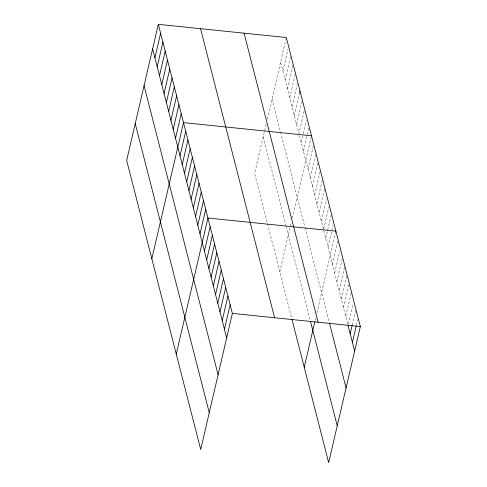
<?xml version="1.0" encoding="UTF-8"?>
<svg xmlns="http://www.w3.org/2000/svg" width="487" height="487" viewBox="0 0 487 487"><rect width="100%" height="100%" fill="white"/><g stroke="black" fill="none" stroke-linecap="round" stroke-linejoin="round"><path stroke-width="0.37" stroke-dasharray="2.44 1.83" d="M266.146 124.13L254.634 173.597L267.308 223.076M267.29 119.212L286.137 38.236M282.892 70.956L287.92 49.327M285.175 79.892L290.715 56.102M287.464 88.823L293.168 64.314M289.753 97.759L295.292 73.969M292.042 106.696L297.575 82.906M294.331 115.626L299.7 92.56M296.62 124.562L302.324 100.054M304.107 111.152L298.908 133.499L280.603 62.019M301.197 142.429L303.042 134.503M303.206 133.779L306.226 120.806M303.486 151.366L309.02 127.576M279.806 271.874L291.317 222.407M292.297 218.194L311.473 135.788M307.991 168.971L313.531 145.181M310.213 177.645L315.753 153.855M312.435 186.314L318.139 161.806M314.657 194.983L320.361 170.474M316.879 203.657L322.412 179.867M319.101 212.326L324.799 187.818M321.317 221.001L326.351 199.378M323.709 228.951L328.743 207.328M325.76 238.344L331.294 214.554M327.982 247.012L333.017 225.39M315.095 320.604L315.753 317.798M316.897 312.879L335.738 231.897M332.426 264.356L337.96 240.572M334.648 273.03L339.676 251.408M336.864 281.699L342.404 257.915M339.086 290.374L344.626 266.584M341.308 299.042L346.841 275.258M343.53 307.717L349.234 283.209M345.752 316.386L351.285 292.602M348.138 324.342L353.002 303.438M352.204 325.079L355.559 310.663M356.441 325.103L357.781 319.338M299.438 135.556L323.356 228.951M323.727 230.394L347.785 324.336M272.032 98.843L304.795 226.747M304.978 227.472L329.224 322.132M263.205 136.774L285.912 225.432M286.088 226.12L310.213 320.324M267.485 223.764L291.652 318.121"/><path stroke-width="0.73" d="M158.33 24.35L126.663 160.436L200.693 449.489L232.366 313.403L158.33 24.35L286.307 37.511L360.337 326.564L328.67 462.65L292.023 319.569M154.915 57.795L160.619 33.286M157.204 66.725L162.908 42.217M159.493 75.662L165.196 51.153M161.781 84.598L167.485 60.09M164.07 93.528L169.774 69.02M166.359 102.465L172.057 77.957M168.642 111.401L174.346 86.893M170.931 120.332L176.635 95.823M173.22 129.268L178.924 104.76M175.509 138.205L181.213 113.696M151.834 258.713L183.502 122.627L311.473 135.788M180.02 155.81L185.724 131.301M182.241 164.478L187.945 139.97M184.463 173.153L190.167 148.645M186.679 181.821L192.383 157.313M188.901 190.496L194.605 165.988M191.123 199.165L196.827 174.656M193.345 207.839L199.049 183.331M195.567 216.508L201.271 192M197.789 225.183L203.493 200.674M200.011 233.851L205.709 209.343M176.264 354.098L207.931 218.018L335.908 231.179M204.449 251.195L210.153 226.686M206.671 259.869L212.375 235.361M208.893 268.538L214.597 244.03M211.115 277.213L216.818 252.704M213.336 285.881L219.04 261.373M215.552 294.556L221.256 270.048M217.774 303.224L223.478 278.716M219.996 311.899L225.7 287.391M222.218 320.568L227.922 296.059M224.44 329.242L230.144 304.734M299.7 92.56L300.035 91.118M304.241 367.265L314.766 322.01M350.19 333.729L352.04 325.803M352.411 342.404L356.271 325.821M232.366 313.403L360.337 326.564M347.974 325.06L354.633 351.072M329.407 322.857L346.068 387.896M244.072 33.171L318.108 322.224M310.584 321.773L337.235 425.833M200.559 28.696L274.595 317.749M152.626 48.858L226.662 337.911M144.061 85.675L218.091 374.734M135.234 123.613L209.264 412.666"/></g></svg>
